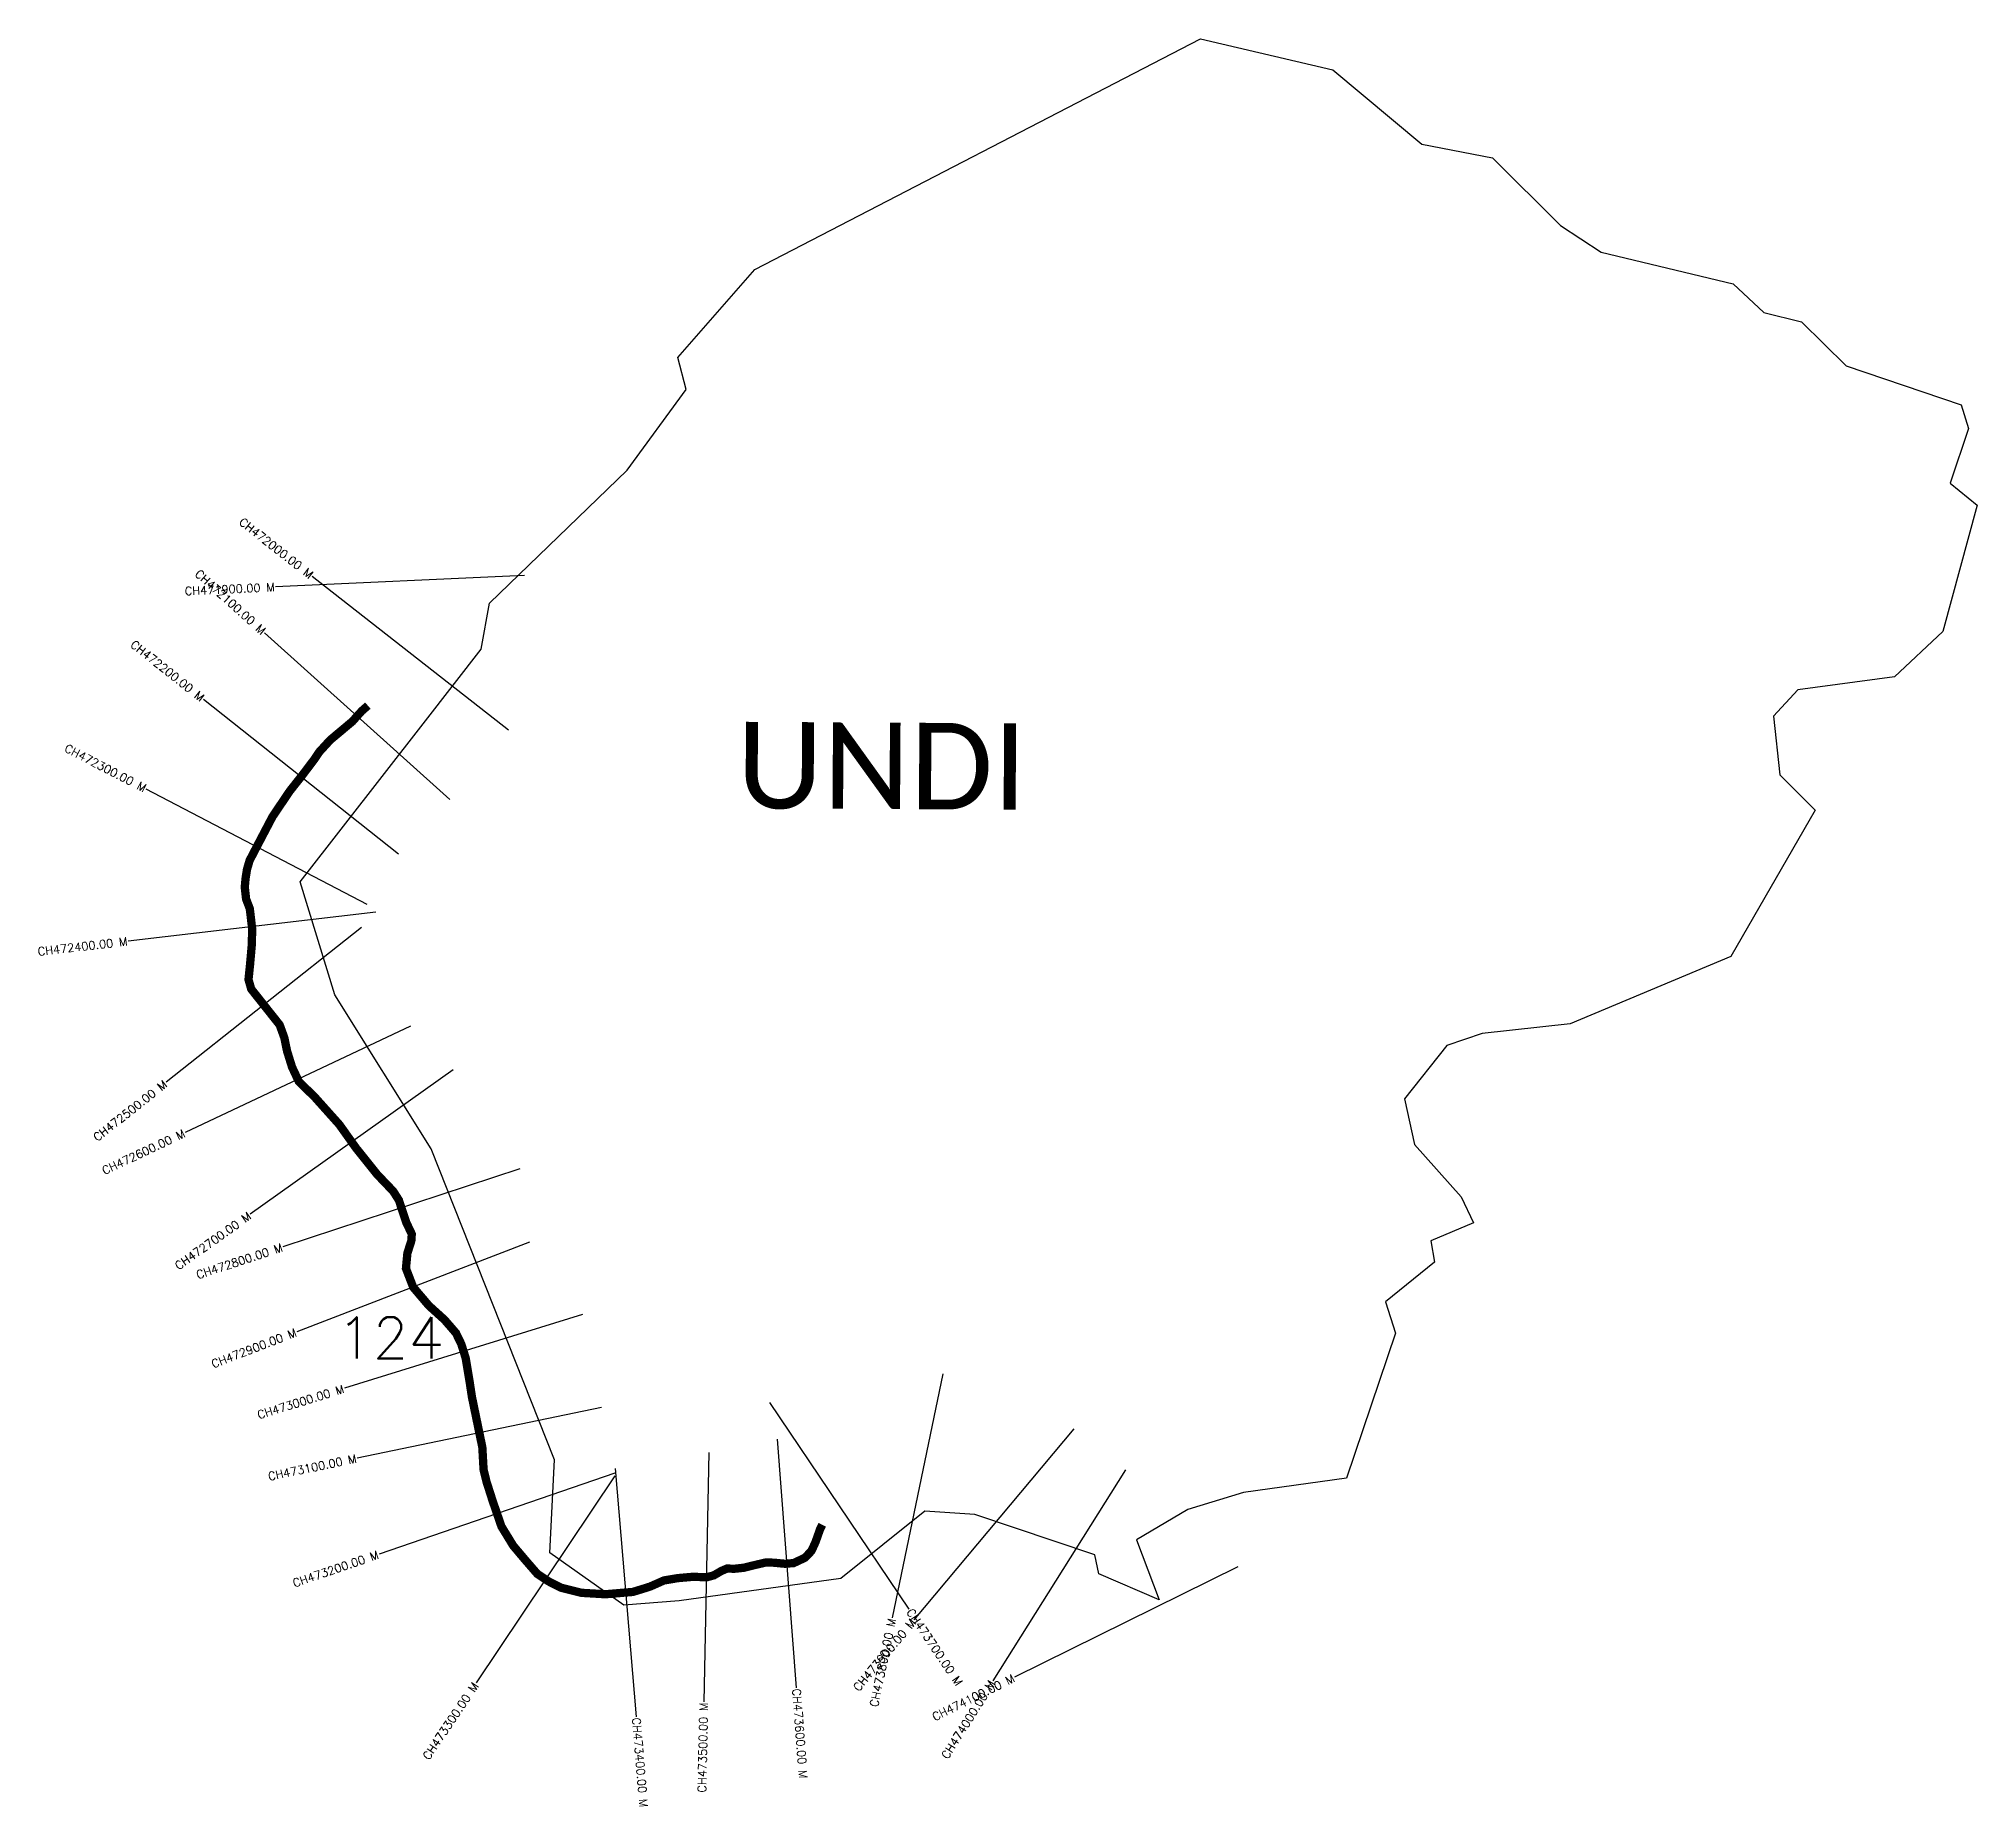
# Model space of a CAD drawing. Header units: metres. Extents: x 311787 to 314120, y 1905274 to 1907401.
import ezdxf
from ezdxf.enums import TextEntityAlignment as Align

# ---------------------------------------------------------------- set-up
doc = ezdxf.new("R2010")
doc.units = ezdxf.units.M
for name, color, linetype in [('CS', 134, 'Continuous'), ('CSMark', 6, 'Continuous'), ('UNPROTECTED', 10, 'Continuous'), ('VILLAGE NAME', 250, 'Continuous')]:
    doc.layers.add(name, color=color, linetype=linetype)
doc.styles.get("Standard").update_dxf_attribs({"font": 'simplex.shx'})

msp = doc.modelspace()

# ---------------------------------------------------------------- linework, layer by layer
at = {"color": 6, "flags": 128}
msp.add_lwpolyline([(312556.2, 1907017.6), (312648.6, 1907123.6), (313185.3, 1907401.4), (313344.3, 1907364), (313451.5, 1907274.5), (313536.4, 1907258), (313618.4, 1907176.8), (313667.4, 1907144.5), (313826.2, 1907106.3), (313862.9, 1907071.8), (313908.4, 1907060.7), (313962.2, 1907007.8), (314100.4, 1906960.8), (314109.4, 1906932.2), (314087.2, 1906866.5), (314119.9, 1906839.8), (314078.7, 1906687.8), (314020.4, 1906633.4), (313904.2, 1906617.7), (313874.9, 1906586.1), (313882.4, 1906515.3), (313924.9, 1906472.6), (313823.5, 1906296.7), (313630, 1906215.7), (313524.3, 1906204), (313481.4, 1906189.3), (313430.8, 1906125.1), (313442.7, 1906070.4), (313499, 1906007.4), (313513.7, 1905976.2), (313462.3, 1905954.4), (313466.8, 1905928.5), (313407.6, 1905880.9), (313419.9, 1905843.1), (313361, 1905668.5), (313237, 1905651.2), (313169.7, 1905630.8), (313108.3, 1905594.4), (313135.2, 1905522.1), (313062.7, 1905553.6), (313057.9, 1905576.4), (312913.4, 1905624.8), (312853.4, 1905629), (312752.4, 1905547.9), (312557.9, 1905520.8), (312491.2, 1905515.9), (312402.2, 1905578.7), (312407.7, 1905690.7), (312259.2, 1906065), (312143.3, 1906250.6), (312101.7, 1906386.7), (312252.5, 1906580.3), (312319.6, 1906666.5), (312329.4, 1906722.1), (312495.2, 1906881.9), (312566.3, 1906979.2), (312556.2, 1907017.6)], dxfattribs=at)
at = {"layer": 'CS'}
for p, q in [((312371.7, 1906755.1), (312072, 1906741.5)), ((312352.2, 1906568.9), (312116.2, 1906754.1)), ((312281.6, 1906485.6), (312058.7, 1906686.3)), ((312220.1, 1906419.7), (311985.1, 1906606.2)), ((312182.3, 1906359.4), (311916.2, 1906498)), ((312192.5, 1906349.8), (311894.5, 1906315.1)), ((312175.4, 1906331.5), (311940.2, 1906145.3)), ((312234.4, 1906212.7), (311963, 1906084.8)), ((312285.9, 1906160.2), (312041.5, 1905986.3)), ((312365.9, 1906040.9), (312080.9, 1905947.2)), ((312377.4, 1905952.9), (312097.5, 1905844.9)), ((312441.5, 1905865.7), (312155, 1905776.8)), ((312875.1, 1905794.4), (312814.1, 1905500.7)), ((312666.6, 1905759.8), (312834.3, 1905511)), ((312464.1, 1905753.6), (312170.3, 1905692.7)), ((312675.7, 1905715.4), (312698.7, 1905416.3)), ((313032.8, 1905728.2), (312840.2, 1905498.1)), ((312593.5, 1905699.5), (312587.4, 1905399.5)), ((312480.3, 1905674.7), (312196.6, 1905577.3)), ((312480.2, 1905671.5), (312313.4, 1905422.2)), ((312480.8, 1905680.4), (312505.9, 1905381.5)), ((313094.7, 1905678.7), (312935, 1905424.8)), ((313230.2, 1905562), (312961.3, 1905429))]:
    msp.add_line(p, q, dxfattribs=at)
at = {"layer": 'UNPROTECTED', "const_width": 10, "flags": 128}
msp.add_lwpolyline([(312183.1, 1906598.6), (312175.8, 1906592.3), (312164.4, 1906579.6), (312137.8, 1906557.3), (312124.5, 1906542.8), (312118.8, 1906534.2), (312103.8, 1906514.4), (312089.3, 1906496.1), (312068.3, 1906465), (312057.3, 1906444), (312040.8, 1906412.4), (312037.6, 1906401.6), (312035.9, 1906390.8), (312034.9, 1906380.2), (312036.5, 1906365.8), (312040.9, 1906354.3), (312041.6, 1906348.8), (312043.8, 1906329.8), (312043.4, 1906311.1), (312041.2, 1906286.2), (312039.4, 1906268.9), (312042.7, 1906257.4), (312054.2, 1906242.9), (312076.9, 1906214.3), (312082.5, 1906198.8), (312085.8, 1906182.8), (312091.8, 1906163.5), (312100, 1906146), (312118.9, 1906127.6), (312148.7, 1906094.3), (312168.9, 1906065.9), (312194.2, 1906034.3), (312213.5, 1906014.1), (312220.4, 1906003.3), (312229.1, 1905976.8), (312235.9, 1905962.5), (312235.4, 1905954.5), (312230.6, 1905939.4), (312229.6, 1905928.8), (312228.9, 1905921.1), (312237.6, 1905898.5), (312256.5, 1905876.3), (312275.4, 1905859.2), (312289.1, 1905843.3), (312295.6, 1905829.8), (312300.8, 1905813), (312305.3, 1905786.1), (312308.3, 1905766.4), (312313.1, 1905743.1), (312320.8, 1905705.9), (312322.3, 1905678.9), (312325.8, 1905664.5), (312333.3, 1905641), (312343.8, 1905610.5), (312358, 1905587.3), (312372, 1905570.7), (312386.9, 1905553.5), (312400.3, 1905544.5), (312415.5, 1905536.8), (312440.3, 1905530.6), (312469, 1905528.9), (312502, 1905531.7), (312522.4, 1905538), (312539.4, 1905545.5), (312556, 1905548.3), (312573, 1905549.8), (312591.4, 1905549.5), (312599.5, 1905551.7), (312608.6, 1905557), (312615.2, 1905559.8), (312624.4, 1905559.6), (312635.5, 1905560.8), (312649.3, 1905564.2), (312661.8, 1905567.1), (312671.3, 1905566.9), (312685, 1905565.6), (312695.4, 1905566.4), (312709, 1905572.8), (312716.9, 1905581), (312721.8, 1905591.7), (312727.4, 1905607.5), (312730, 1905612.5)], dxfattribs=at)

# ---------------------------------------------------------------- texts
at = {"insert": (312146, 1905862.6), "char_height": 50, "attachment_point": 1}
msp.add_mtext_dynamic_manual_height_columns('124', width=70.183, gutter_width=1, heights=[0], dxfattribs=at)
at = {"layer": 'CSMark'}
for s, rotation, p in [('CH472000.00 M', 321.8906, (312115.4, 1906754.7)), ('CH471900.00 M', 2.6011, (312071, 1906741.4)), ('CH472100.00 M', 317.9926, (312057.9, 1906687)), ('CH472200.00 M', 321.5612, (311984.3, 1906606.8)), ('CH472300.00 M', 332.4789, (311915.4, 1906498.4)), ('CH472400.00 M', 6.6325, (311893.5, 1906315)), ('CH472500.00 M', 38.3738, (311939.4, 1906144.6)), ('CH472600.00 M', 25.2345, (311962.1, 1906084.4)), ('CH472700.00 M', 35.4347, (312040.7, 1905985.7)), ('CH472800.00 M', 18.202, (312080, 1905946.8)), ('CH472900.00 M', 21.0927, (312096.5, 1905844.6)), ('CH473000.00 M', 17.2439, (312154, 1905776.5)), ('CH473100.00 M', 11.7196, (312169.3, 1905692.5)), ('CH473200.00 M', 18.9433, (312195.6, 1905577)), ('CH473900.00 M', 50.0705, (312839.6, 1905497.4)), ('CH473800.00 M', 78.2638, (312813.9, 1905499.7)), ('CH473300.00 M', 56.202, (312312.8, 1905421.4)), ('CH474100.00 M', 26.318, (312960.4, 1905428.6)), ('CH474000.00 M', 57.8276, (312934.5, 1905423.9)), ('CH473500.00 M', 88.8204, (312587.3, 1905398.5))]:
    msp.add_text(s, height=10, rotation=rotation, dxfattribs=at).set_placement(p, align=Align.MIDDLE_RIGHT)
for s, rotation, p in [('CH473700.00 M', 303.9899, (312834.8, 1905510.2)), ('CH473600.00 M', 274.3969, (312698.8, 1905415.3)), ('CH473400.00 M', 274.8153, (312506, 1905380.5))]:
    msp.add_text(s, height=10, rotation=rotation, dxfattribs=at).set_placement(p, align=Align.MIDDLE_LEFT)
at = {"layer": 'VILLAGE NAME', "insert": (312627.1, 1906579.2), "char_height": 104.042, "attachment_point": 1, "rotation": 359.6762}
msp.add_mtext_dynamic_manual_height_columns('{\\fCalibri|b0|i0|c0|p34;UNDI}', width=489.995, gutter_width=520.2, heights=[0], dxfattribs=at)

doc.saveas('drawing.dxf')
